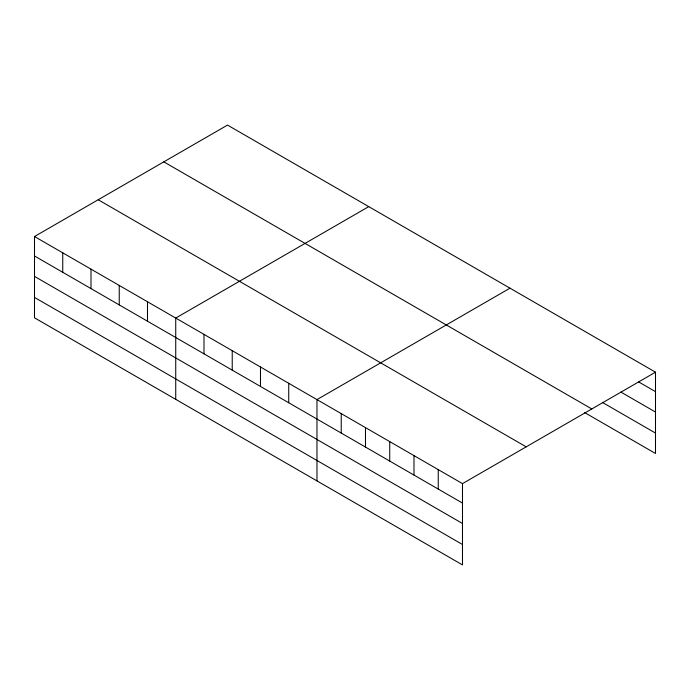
<?xml version="1.0" encoding="UTF-8"?>
<svg xmlns="http://www.w3.org/2000/svg" width="690" height="690" viewBox="0 0 690 690"><rect width="100%" height="100%" fill="white"/><g stroke="black" fill="none" stroke-linecap="round" stroke-linejoin="round"><path stroke-width="1.03" d="M462.49 523.486L462.49 483.621L34.5 236.523L34.5 317.814L462.49 564.912L462.49 523.486L34.5 276.388M584.611 412.551L655.5 453.477L655.5 372.186L227.51 125.088L34.5 236.523M368.745 206.629L175.734 318.064L175.734 399.355M509.979 288.179L316.977 399.605L316.977 480.895M462.49 483.621L655.5 372.186M638.707 381.958L655.5 391.644M620.983 392.127L655.5 412.051M602.327 402.373L655.5 433.07M163.815 161.865L591.804 408.963M98.196 199.746L526.185 446.844M34.5 255.981L462.49 503.079M34.5 297.407L462.49 544.505M438.236 469.623L438.236 489.081M413.983 455.616L413.983 475.074M389.729 441.617L389.729 461.075M365.484 427.61L365.484 447.068M341.231 413.612L341.231 433.07M288.731 383.295L288.731 402.762M260.484 366.994L260.484 386.452M232.228 350.684L232.228 370.142M203.981 334.374L203.981 353.832M147.488 301.754L147.488 321.212M119.241 285.444L119.241 304.911M90.994 269.143L90.994 288.601M62.747 252.833L62.747 272.291"/></g></svg>
